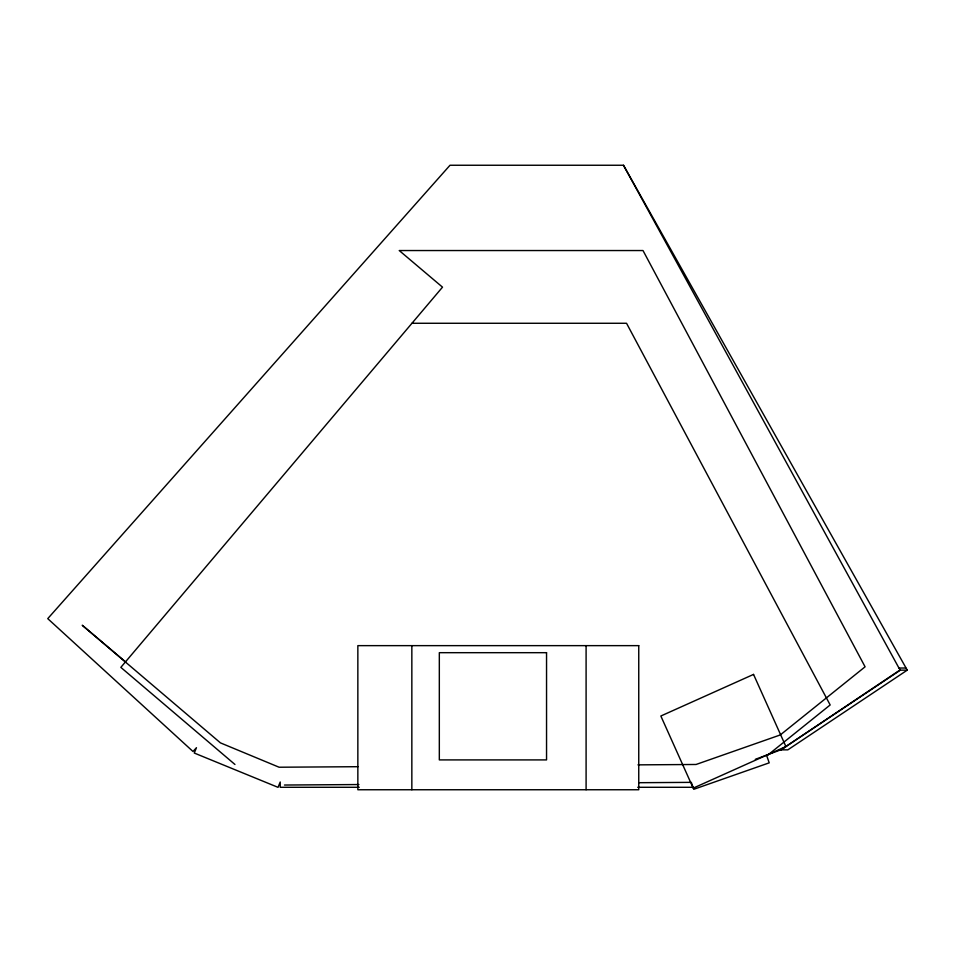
<?xml version="1.0" encoding="UTF-8"?>
<svg xmlns="http://www.w3.org/2000/svg" width="955" height="955" viewBox="0 0 955 955"><rect width="100%" height="100%" fill="white"/><g stroke="black" fill="none" stroke-linecap="round" stroke-linejoin="round"><path stroke-width="1.43" d="M900.195 669.885L780.975 749.842L787.851 749.842L907.25 670.147L623.484 165.251L450.008 165.251L47.75 618.637L192.994 751.49L196.455 747.705L194.271 753.041L278.036 787.338L280.221 782.002L280.221 787.29L359.235 787.29M780.975 749.842L900.374 670.147L907.25 670.147M755.298 759.344L782.42 749.209M358.018 766.698L279.087 767.223L220.45 742.883L82.225 625.239L125.499 661.851M637.964 764.86L696.064 764.478L780.295 734.944L865.087 666.817L643.002 250.544L399.238 250.544L442.511 287.157L120.843 667.366L234.954 764.478M284.471 785.034L358.901 784.544M638.644 782.706L691.301 782.36L693.736 789.308L769.217 762.842L766.781 755.894L830.17 704.957L626.54 323.268L411.963 323.268M623.484 165.251L898.942 668.023L905.829 668.023M637.713 787.29L693.211 787.29M898.942 668.023L900.374 670.147M586.095 645.64L586.095 789.749M411.844 645.64L411.844 789.749M753.543 674.409L660.848 716.011L693.211 788.138L785.905 746.535L753.543 674.409M638.752 645.64L357.85 645.64L357.85 789.749L638.752 789.749L638.752 645.64M546.547 652.683L439.324 652.683L439.324 759.905L546.547 759.905L546.547 652.683"/></g></svg>
